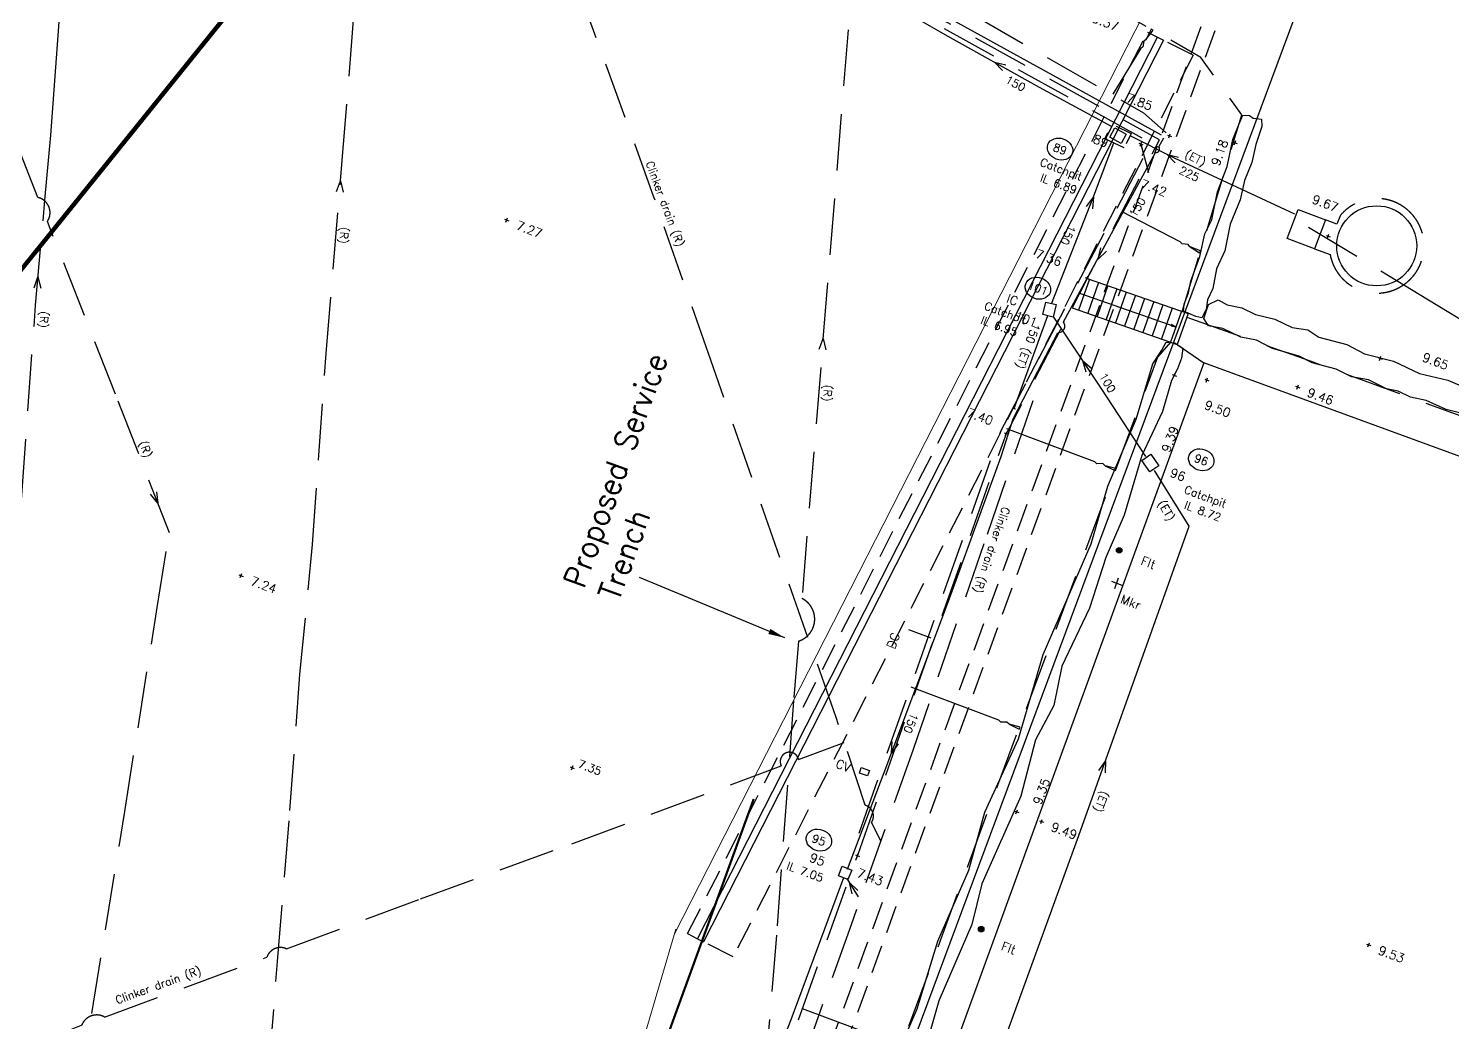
# Model space of a CAD drawing. Header units: millimetres. Extents: x 521005098 to 521837086, y 174609906 to 175681253.
# Drawn here: x 521340147 to 521404197, y 174982214 to 175026925 of the extents above; entities that cross this region are included whole.
import ezdxf
from ezdxf.enums import TextEntityAlignment as Align

# ---------------------------------------------------------------- set-up
doc = ezdxf.new("R2010")
doc.units = ezdxf.units.MM
doc.header["$LTSCALE"] = 200
for name, pattern in [('layout$0$DASHED', [19.05, 12.7, -6.35]), ('layout$0$HIDDEN', [9.525, 6.35, -3.175]), ('layout$0$survey$0$DASHED', [19.05, 12.7, -6.35])]:
    doc.linetypes.add(name, pattern=pattern)
for name, color, linetype in [('GT_IRRIG', 7, 'Continuous'), ('layout$0$DuctInsByOthers', 7, 'Continuous'), ('layout$0$ED-CHAMBER', 7, 'layout$0$HIDDEN'), ('layout$0$ED-STORM', 3, 'Continuous'), ('layout$0$GT Boundary', 6, 'layout$0$FENCELINE1'), ('layout$0$GT0-35TXT', 3, 'Continuous'), ('layout$0$IRRIG_MAIN', 5, 'Continuous'), ('layout$0$RetainingWall', 7, 'Continuous'), ('layout$0$survey$0$BOUNDARY', 8, 'Continuous'), ('layout$0$survey$0$DETAIL', 8, 'Continuous'), ('layout$0$survey$0$LEVEL', 8, 'Continuous'), ('layout$0$survey$0$MH_NUMBER', 8, 'Continuous'), ('layout$0$survey$0$SERVICE', 8, 'Continuous'), ('layout$0$survey$0$STAIRS', 8, 'Continuous'), ('layout$0$survey$0$TEXT_SERVICE', 8, 'Continuous'), ('layout$0$survey$0$VEGETATION', 8, 'Continuous'), ('layout$0$survey$0$WATER', 8, 'Continuous')]:
    doc.layers.add(name, color=color, linetype=linetype)
doc.styles.add('layout$0$GT1to500', font='romans.shx', dxfattribs={"width": 0.95, "height": 1000})
doc.styles.add('layout$0$GTANYHEIGHT', font='romans.shx', dxfattribs={"width": 0.95})
doc.styles.add('layout$0$ROMANS', font='Romans.shx')
doc.styles.add('layout$0$survey$0$ROMANS', font='Romans.shx')
doc.linetypes.add('layout$0$FENCELINE1', pattern='A,6.35,-2.54,[133,ltypeshp.shx,S=2.54,R=0,X=-2.54,Y=0],-2.54,25.4', length=36.83)
doc.dimstyles.new('layout$0$NOTEARROW', dxfattribs={"dimscale": 250, "dimtxt": 2, "dimasz": 3, "dimexe": 1, "dimexo": 1, "dimgap": 1, "dimtad": 2, "dimtih": 1, "dimtoh": 1, "dimdec": 4, "dimzin": 0, "dimdsep": 46, "dimtxsty": 'layout$0$GTANYHEIGHT', "dimcen": 3.5, "dimclrd": 7, "dimclre": 7, "dimclrt": 3, "dimadec": 0, "dimazin": 0, "dimtfac": 1, "dimtdec": 4, "dimtofl": 0, "dimtmove": 0, "dimatfit": 3, "dimfxl": 1, "dimtolj": 1, "dimtzin": 0, "dimarcsym": 0})

# ---------------------------------------------------------------- blocks, each defined once
blk = doc.blocks.new('layout$0$S')
at = {"layer": 'layout$0$ED-STORM'}
blk.add_lwpolyline([(-0.5, 0.15), (0.001, 0), (-0.5, -0.151)], dxfattribs=at)
blk = doc.blocks.new('layout')
at = {"layer": 'layout$0$survey$0$SERVICE', "linetype": 'Continuous'}
h = blk.add_hatch(color=256, dxfattribs=at)
edge = h.paths.add_edge_path()
edge.add_arc((521389202.5, 175003454.3), 125, 0, 360)
h = blk.add_hatch(color=256, dxfattribs=at)
edge = h.paths.add_edge_path()
edge.add_arc((521382994.6, 174986411.1), 125, 0, 360)
at = {"color": 7, "ltscale": 0.4}
for p, q in [((521390924.7, 175026537.2), (521391191.9, 175026400.9)), ((521370239.6, 174985984.2), (521370506.8, 174985847.9))]:
    blk.add_line(p, q, dxfattribs=at)
at = {"layer": 'layout$0$DuctInsByOthers', "color": 3, "linetype": 'layout$0$HIDDEN'}
for p, q in [((521394175.9, 175030575.5), (521344074.7, 174892923.8)), ((521394803.1, 175030398.2), (521344907.8, 174893312.3))]:
    blk.add_line(p, q, dxfattribs=at)
at = {"layer": 'layout$0$ED-CHAMBER', "flags": 128}
blk.add_lwpolyline([(521389432.8, 175021549.8), (521388564.9, 175021967.9), (521388880.4, 175022623), (521389748.4, 175022205), (521389432.8, 175021549.8)], dxfattribs=at)
at = {"layer": 'layout$0$ED-STORM'}
for points in [[(521340885.7, 175019196.9), (521341147.3, 175022123.9), (521341856.4, 175031726.4), (521342249.6, 175038921.5), (521342652.4, 175043191), (521343073.2, 175047828)], [(521388854.5, 175022509.4), (521385625.3, 175024275.9), (521381384.4, 175026644.7), (521377680.6, 175028780)], [(521397111, 175018569.9), (521391688.1, 175021092.1), (521389693.7, 175022099.5)], [(521386162.7, 175014532.7), (521388071, 175019401.4), (521388971, 175021775.8)], [(521384485.5, 175009832.6), (521385994.7, 175014009.6)], [(521390409.7, 175007671.6), (521388421.6, 175010701.8), (521386228.5, 175013982)], [(521362660.5, 174952017), (521366285, 174961296.4), (521370123.5, 174971206), (521374457.6, 174982353.8), (521376815, 174988734.2)], [(521376951.2, 174988690), (521377470.1, 174987865.2)]]:
    blk.add_lwpolyline(points, dxfattribs=at)
at = {"layer": 'layout$0$ED-STORM', "linetype": 'layout$0$DASHED'}
for points in [[(521349095.8, 174956909.8), (521349653.9, 174964206.4), (521350380.2, 174972406.1), (521350981.8, 174980261.9), (521351343.5, 174984960), (521351905.2, 174991749.8), (521352358.4, 174997880), (521352917, 175003714.9), (521353540, 175012301.5), (521354255.5, 175020988.9), (521354755, 175027112.3), (521355228.4, 175034178.7), (521355463.6, 175037724.4), (521355574.3, 175038511.1)], [(521377012.9, 175026870.7), (521374934.7, 175001288.5)], [(521336029, 174959588.5), (521336650.1, 174967208.7), (521337319.7, 174975158.3), (521337788.5, 174981717.2), (521338374, 174988297.1), (521338914.4, 174994915.7), (521339310.5, 174999633.2), (521339850.4, 175005920.7), (521340464.4, 175014483.5), (521340885.7, 175019196.9)], [(521397715, 175017995), (521403116.1, 175014722.2), (521410911.7, 175009959.6), (521421624.4, 175003392.9)], [(521385319.2, 175010177.8), (521383118.2, 175003752.7), (521379932.3, 174994488.7), (521377147.1, 174986612), (521373214.3, 174975593.5), (521368984, 174964743.2), (521365718.7, 174955853.3), (521361306.1, 174943725.3), (521356428.8, 174930065.2), (521351961.6, 174917917.8), (521349044.6, 174910031.2)], [(521374778.8, 174999369.3), (521374561.6, 174996695.5), (521373786.7, 174986146), (521373422.6, 174981685.1)], [(521374783, 174994046.7), (521376841.6, 174994812.7)]]:
    blk.add_lwpolyline(points, dxfattribs=at)
for points in [[(521378481.4, 174990382.3), (521378066.9, 174991215.4, 0.5138764), (521377776.1, 174991986.1), (521376468.6, 174995940.9), (521370835.2, 175012008.8), (521368278.8, 175019344.2), (521362816.1, 175034412.1), (521361415, 175038048.8)], [(521316451.5, 174926031.1), (521320555.1, 174931256.8), (521325177.1, 174937062.8), (521329741.1, 174942901.7), (521333240.1, 174947291.5), (521333464.5, 174947554.1), (521333829.9, 174948203.5), (521337579.7, 174954187.8), (521341869.1, 174961108.5), (521344453.3, 174965263.5), (521343918.9, 174969073.2), (521342966.9, 174975724.7), (521342498, 174979205.4), (521342524.7, 174979390.9), (521343002.2, 174982616.2), (521344475.3, 174991712), (521345935.8, 175000888.6), (521346484.3, 175004244.6), (521344063.5, 175010474.7), (521340995.4, 175018242, 0.5291021), (521340574.4, 175019320.4), (521339654.5, 175021668.1)], [(521311722.1, 174970484.8), (521316065.3, 174972169.9, -0.3054569), (521317143.7, 174972592.7), (521324668.4, 174975419.6), (521331878.4, 174978061.4), (521337337.4, 174980138.8, -0.5327915), (521338151.7, 174980395.3), (521342539, 174982096.3, -0.4528816), (521343573, 174982459.7), (521350869, 174985156, -0.4401818), (521351749, 174985528.8), (521357775.7, 174987771.5), (521364582.2, 174990251), (521374006.2, 174993757.7)]]:
    blk.add_lwpolyline(points, format="xyb", dxfattribs=at)
at = {"layer": 'layout$0$ED-STORM'}
blk.add_lwpolyline([(521376988.4, 174989107.6), (521378637.7, 174993456.3), (521381567.6, 175001285.1), (521383902.7, 175007673.1), (521384435.9, 175009374.4), (521385541.6, 175011516.4), (521386440.3, 175013241.4, 0.647418), (521386692.8, 175013731.9), (521390841.7, 175021353.5, 0.6467907), (521390994.5, 175021597.5), (521391212.7, 175022001.1)], format="xyb", dxfattribs=at)
at = {"layer": 'layout$0$ED-STORM', "linetype": 'Continuous', "flags": 128}
for points in [[(521384414.8, 175009853.1), (521384548, 175009821.6)], [(521377663, 174964028.6), (521380208.2, 174970863.5), (521387389.6, 174990619.1), (521392355.5, 175004543.8), (521390794.1, 175007049)]]:
    blk.add_lwpolyline(points, dxfattribs=at)
at = {"layer": 'layout$0$ED-STORM', "linetype": 'layout$0$DASHED'}
for centre, radius, start, end in [((521374474.5, 175000359.9), 1036.3, 287.078077, 63.633442), ((521374375.4, 174993953.8), 418.1, 12.837922, 207.981989)]:
    blk.add_arc(centre, radius, start, end, dxfattribs=at)
at = {"layer": 'layout$0$ED-STORM'}
for centre in [(521386544.5, 175021502.1), (521385547.6, 175015240.9), (521392894.2, 175007525.1), (521375696.1, 174990419.1)]:
    blk.add_ellipse(centre, major_axis=(546.6, -203.5), ratio=0.8266745, dxfattribs=at)
at = {"layer": 'layout$0$GT Boundary', "color": 7, "ltscale": 0.2}
blk.add_lwpolyline([(521352663.6, 174908078), (521398940.7, 175032360.5), (521439428.7, 175017284.6), (521443910.9, 175028601.8), (521461420.7, 175018447.2), (521480072, 175062154.7), (521480258.3, 175062942.6), (521547590.2, 175038234.9), (521564810.3, 175032120.4), (521585638.3, 175024829.1), (521597358.4, 175020898.7), (521597741.9, 175020775.7), (521589784.6, 174999405.6), (521579265.5, 174971155.4)], dxfattribs=at)
at = {"layer": 'layout$0$IRRIG_MAIN', "color": 140, "lineweight": 0, "ltscale": 0.5}
for p, q in [((521369204, 174986196.4), (521394476.6, 175035766.8)), ((521367860.5, 174981616.3), (521369269.2, 174986418.8))]:
    blk.add_line(p, q, dxfattribs=at)
at = {"layer": 'layout$0$RetainingWall', "color": 7, "linetype": 'layout$0$HIDDEN'}
for p, q in [((521369794.2, 174986211.4), (521390479.3, 175026764.4)), ((521392528.1, 175025719.4), (521391191.9, 175026400.9)), ((521392528.1, 175025719.4), (521371843.1, 174985166.3)), ((521371843.1, 174985166.3), (521370506.8, 174985847.9))]:
    blk.add_line(p, q, dxfattribs=at)
at = {"layer": 'layout$0$RetainingWall', "color": 7, "ltscale": 0.4}
for p, q in [((521370239.6, 174985984.2), (521390924.7, 175026537.2)), ((521390479.3, 175026764.4), (521390924.7, 175026537.2)), ((521391191.9, 175026400.9), (521370506.8, 174985847.9))]:
    blk.add_line(p, q, dxfattribs=at)
at = {"layer": 'layout$0$RetainingWall', "color": 7, "linetype": 'layout$0$HIDDEN', "ltscale": 0.4}
blk.add_line((521369794.2, 174986211.4), (521370239.6, 174985984.2), dxfattribs=at)
at = {"layer": 'layout$0$survey$0$BOUNDARY', "linetype": 'Continuous'}
blk.add_line((521303587.7, 175070383.2), (521391086.3, 175022145), dxfattribs=at)
at = {"layer": 'layout$0$survey$0$BOUNDARY', "linetype": 'Continuous', "flags": 128}
blk.add_lwpolyline([(521380524.8, 174977595.4), (521368059.6, 174943366.4), (521355467.2, 174908879.8), (521385296.8, 174897793.5), (521397893.7, 174932091), (521404020.3, 174948857.3), (521423062.3, 175000899.2), (521393006.7, 175011893)], close=True, dxfattribs=at)
at = {"layer": 'layout$0$survey$0$DETAIL', "linetype": 'layout$0$survey$0$DASHED'}
blk.add_line((521391818, 175012712.8), (521393006.7, 175011893), dxfattribs=at)
at = {"layer": 'layout$0$survey$0$DETAIL', "linetype": 'layout$0$survey$0$DASHED', "flags": 128}
for points in [[(521392035, 175014194.1), (521394716.3, 175023036.5), (521392877.6, 175025627.3), (521389172.5, 175027723.7), (521372461.3, 175037245), (521356017.6, 175046069.1), (521342294.6, 175053633.6), (521332676.5, 175058311.7), (521313628.9, 175068777.2), (521308526.8, 175070885.7)], [(521316087.9, 175064580), (521331536.1, 175056141), (521350832.3, 175045436.9), (521367069.9, 175036372.2), (521379484.4, 175029349.8), (521390304.1, 175023128.4), (521391467.2, 175022095.7), (521391020.5, 175021915.8)], [(521392246.4, 175013940.2), (521397792.5, 175011970.7), (521422601.3, 175002941.6), (521424199.8, 175002461.3), (521425997.6, 175007539.9), (521427501.4, 175006889.7), (521425648.5, 175001922)], [(521391515.9, 175012818.3), (521390924.5, 175012135.6), (521383333.4, 174991816.8), (521375749.7, 174971240.7), (521368398.9, 174950419.3), (521360532.3, 174929375.8), (521352942.7, 174908321.9), (521353493.2, 174907820.7), (521364876.3, 174903466.4), (521382036.5, 174897023), (521382464, 174895640.2), (521377770.2, 174882527.5)], [(521341754.9, 174893003.2), (521348119.2, 174910306.5), (521355932.6, 174931150.6), (521363510.7, 174952306.2), (521371434.2, 174973029.4), (521377433.2, 174989720)]]:
    blk.add_lwpolyline(points, dxfattribs=at)
at = {"layer": 'layout$0$survey$0$DETAIL', "flags": 128}
for points in [[(521390425, 175026442.8), (521390420.7, 175026435.9), (521390314, 175026357), (521390271.2, 175026094.9), (521390164.4, 175026016), (521388916.1, 175023971)], [(521392394.8, 175017104.8), (521392387.6, 175017108.5), (521392301.2, 175017209.2), (521392036.7, 175017232.9), (521391950.2, 175017333.7), (521389333.6, 175018680.9)], [(521388569.8, 175007260.4), (521388562.2, 175007263.2), (521388464.8, 175007353.3), (521388199.3, 175007346.3), (521388101.8, 175007436.5), (521384152.5, 175008922.7)], [(521384258.2, 174995631.3), (521384250.7, 174995634.1), (521384153.2, 174995724.2), (521383887.8, 174995717.2), (521383790.3, 174995807.4), (521379841, 174997293.6)], [(521378925.8, 174981342.9), (521378918.2, 174981345.7), (521378820.7, 174981435.8), (521378555.3, 174981428.8), (521378457.8, 174981519), (521374958.8, 174982835.7)]]:
    blk.add_lwpolyline(points, dxfattribs=at)
for points in [[(521390425, 175026442.8), (521390728.2, 175026843.5), (521390642.8, 175026895.6)], [(521392394.8, 175017104.8), (521392816.4, 175016831.5), (521392862.2, 175016920.4)], [(521388569.8, 175007260.4), (521389020.1, 175007037.5), (521389055.4, 175007131.1)], [(521384258.2, 174995631.3), (521384708.6, 174995408.4), (521384743.8, 174995502)]]:
    blk.add_lwpolyline(points, close=True, dxfattribs=at)
at = {"layer": 'layout$0$survey$0$DETAIL', "linetype": 'Continuous', "flags": 128}
blk.add_lwpolyline([(521397254.1, 175018784.5), (521398482.2, 175018319.6), (521397990, 175017019.6), (521396761.9, 175017484.6)], close=True, dxfattribs=at)
at = {"layer": 'layout$0$survey$0$DETAIL', "linetype": 'layout$0$survey$0$DASHED', "flags": 128}
blk.add_lwpolyline([(521397990, 175017019.6), (521398693.6, 175016752.7, 4.4109996), (521399164.2, 175018528.5), (521398995.3, 175018121.6), (521398482.2, 175018319.6)], format="xyb", dxfattribs=at)
at = {"layer": 'layout$0$survey$0$DETAIL', "linetype": 'Continuous'}
blk.add_circle((521400786.5, 175017148.3), 1800, dxfattribs=at)
at = {"layer": 'layout$0$survey$0$LEVEL', "flags": 128}
for points in [[(521391373.5, 175022130.6), (521391560.9, 175022060.8)], [(521391432.3, 175022002), (521391502.1, 175022189.4)], [(521390087.2, 175021763.4), (521390274.6, 175021693.7)], [(521390146, 175021634.8), (521390215.8, 175021822.3)], [(521394319.1, 175021823.6), (521394506.5, 175021753.8)], [(521394377.9, 175021695), (521394447.7, 175021882.4)], [(521361558.1, 175018347.9), (521361745.5, 175018278.1)], [(521361616.9, 175018219.3), (521361686.7, 175018406.7)], [(521398510.8, 175017618.9), (521398698.2, 175017549.1)], [(521398569.6, 175017490.3), (521398639.4, 175017677.7)], [(521387667.6, 175015720.5), (521387855, 175015650.7)], [(521387726.4, 175015591.9), (521387796.2, 175015779.3)], [(521400846.7, 175012124.9), (521401034.2, 175012055.1)], [(521400905.5, 175011996.3), (521400975.3, 175012183.7)], [(521391588.5, 175011362.9), (521391775.9, 175011293.1)], [(521391647.3, 175011234.3), (521391717.1, 175011421.7)], [(521393054.9, 175011152.1), (521393242.3, 175011082.4)], [(521393113.7, 175011023.5), (521393183.5, 175011211)], [(521397141.3, 175010835.7), (521397328.8, 175010765.9)], [(521397200.2, 175010707.1), (521397270, 175010894.5)], [(521384038.1, 175008741.1), (521384225.5, 175008671.3)], [(521384096.9, 175008612.5), (521384166.7, 175008799.9)], [(521349613.4, 175002352.9), (521349800.9, 175002283.1)], [(521349672.3, 175002224.3), (521349742.1, 175002411.7)], [(521364569.1, 174993585.2), (521364638.9, 174993772.6)], [(521364510.3, 174993713.8), (521364697.8, 174993644)], [(521384497, 174991728), (521384684.4, 174991658.3)], [(521384555.8, 174991599.4), (521384625.6, 174991786.9)], [(521385617.5, 174991292.5), (521385804.9, 174991222.7)], [(521385676.3, 174991163.9), (521385746.1, 174991351.3)], [(521377339.5, 174989754.9), (521377526.9, 174989685.1)], [(521377398.3, 174989626.3), (521377468.1, 174989813.7)], [(521400334.9, 174985744.8), (521400522.3, 174985675)], [(521400393.7, 174985616.2), (521400463.5, 174985803.6)]]:
    blk.add_lwpolyline(points, dxfattribs=at)
at = {"layer": 'layout$0$survey$0$LEVEL', "linetype": 'Continuous', "flags": 128}
blk.add_lwpolyline([(521390180.9, 175021728.5), (521390524.3, 175020450.5)], dxfattribs=at)
at = {"layer": 'layout$0$survey$0$SERVICE'}
for p, q in [((521389006.2, 175001742.6), (521389180.7, 175002211.2)), ((521388859.1, 175002064.1), (521389327.7, 175001889.7))]:
    blk.add_line(p, q, dxfattribs=at)
at = {"layer": 'layout$0$survey$0$SERVICE', "linetype": 'layout$0$survey$0$DASHED', "flags": 128}
blk.add_lwpolyline([(521377995.6, 175028771.6), (521390636.5, 175021785.2), (521383867.8, 175008799.4), (521377169.2, 174989813.1), (521377433.2, 174989720), (521384131.8, 175008706.2), (521391020.5, 175021915.8), (521378140.7, 175029034.2)], close=True, dxfattribs=at)
at = {"layer": 'layout$0$survey$0$SERVICE', "linetype": 'Continuous', "flags": 128}
for points in [[(521389525.2, 175022175), (521389294.9, 175021753.9), (521388777.2, 175022037), (521389007.5, 175022458.1)], [(521386233, 175013943.2), (521385766.3, 175014055.3), (521385901.7, 175014619.3), (521386368.5, 175014507.2)], [(521390229.4, 175007499.2), (521390623.5, 175007773.2), (521390983.1, 175007255.9), (521390588.9, 175006981.9)], [(521377600.6, 174993681), (521377970, 174993556), (521377886.6, 174993309.7), (521377517.2, 174993434.7)], [(521377006.8, 174988645.5), (521376578.7, 174988813.7), (521376746.9, 174989241.9), (521377175, 174989073.6)]]:
    blk.add_lwpolyline(points, close=True, dxfattribs=at)
at = {"layer": 'layout$0$survey$0$SERVICE', "linetype": 'Continuous'}
for centre in [(521389202.5, 175003454.3), (521382994.6, 174986411.1)]:
    blk.add_circle(centre, 125, dxfattribs=at)
at = {"layer": 'layout$0$survey$0$STAIRS', "linetype": 'Continuous'}
for p, q in [((521387761.3, 175015685.6), (521387088.1, 175014363.6)), ((521387865.2, 175015649.4), (521387380.8, 175014261.5)), ((521387761.3, 175015685.6), (521392302.4, 175014100.7)), ((521388278.7, 175015505), (521387794.3, 175014117.1)), ((521388692.2, 175015360.7), (521388207.8, 175013972.8)), ((521389105.7, 175015216.4), (521388621.3, 175013828.5)), ((521389519.2, 175015072.1), (521389034.8, 175013684.2)), ((521389932.7, 175014927.8), (521389448.3, 175013539.9)), ((521387088.1, 175014363.6), (521391818, 175012712.8)), ((521390346.3, 175014783.4), (521389861.9, 175013395.5)), ((521390759.8, 175014639.1), (521390275.4, 175013251.2)), ((521391173.3, 175014494.8), (521390688.9, 175013106.9)), ((521391586.8, 175014350.5), (521391102.4, 175012962.6)), ((521392000.3, 175014206.2), (521391515.9, 175012818.3)), ((521392302.4, 175014100.7), (521391818, 175012712.8))]:
    blk.add_line(p, q, dxfattribs=at)
at = {"layer": 'layout$0$survey$0$STAIRS', "flags": 128}
for points in [[(521387426.5, 175015024), (521391758.1, 175013512.2)], [(521391543.7, 175013565.4), (521391548.9, 175013554.6)], [(521391548.3, 175013578.8), (521391561.2, 175013552.1)], [(521391553, 175013592.2), (521391573.5, 175013549.6)], [(521391557.7, 175013605.5), (521391585.8, 175013547.1)], [(521391566.7, 175013609.8), (521391598.2, 175013544.6)], [(521391581.4, 175013602.3), (521391610.5, 175013542.1)], [(521391596.1, 175013594.8), (521391622.7, 175013539.6)], [(521391610.8, 175013587.3), (521391635, 175013537.1)], [(521391625.6, 175013579.8), (521391647.4, 175013534.7)], [(521391640.3, 175013572.3), (521391659.7, 175013532.2)], [(521391655, 175013564.8), (521391672, 175013529.7)], [(521391669.8, 175013557.3), (521391684.3, 175013527.2)], [(521391684.5, 175013549.8), (521391696.6, 175013524.7)], [(521391699.2, 175013542.2), (521391708.9, 175013522.2)], [(521391714, 175013534.7), (521391721.2, 175013519.7)], [(521391728.7, 175013527.2), (521391733.5, 175013517.2)]]:
    blk.add_lwpolyline(points, dxfattribs=at)
blk.add_lwpolyline([(521391758.1, 175013512.2), (521391560.3, 175013613.1), (521391540.5, 175013556.3)], close=True, dxfattribs=at)
at = {"layer": 'layout$0$survey$0$TEXT_SERVICE', "linetype": 'Continuous'}
blk.add_line((521380754.5, 174999505.8), (521379740, 174999869.9), dxfattribs=at)
at = {"layer": 'layout$0$survey$0$VEGETATION', "linetype": 'Continuous', "flags": 128}
for points in [[(521393112, 175014277.9), (521392923.2, 175013906.4), (521392644.9, 175013971.3), (521392310.7, 175014115.1), (521392094.3, 175014211.2), (521392134, 175014525.8), (521392318.1, 175015030.9), (521392432, 175015566), (521392832.2, 175016666.5), (521393060.4, 175017684.2), (521393367, 175018323.4), (521393621.5, 175019577.6), (521394059, 175020716), (521394319.6, 175021931.1), (521394633.3, 175022718.4), (521394767.8, 175023024.4), (521395072.2, 175023013.8), (521395232.6, 175022892.4), (521395607, 175022848.9), (521395619.9, 175022515.4), (521395348.3, 175021712.4), (521395173.8, 175020893.9), (521394847.3, 175020090.8), (521394639.3, 175019216.8), (521394199.4, 175018127.2), (521393956.6, 175016923.2), (521393588.3, 175016116.9), (521393423.7, 175015233.1), (521393170.2, 175014717.9), (521393112, 175014277.9)], [(521404813.9, 175009556.6), (521403906.6, 175009786.9), (521403005.3, 175010188.7), (521402301.5, 175010343.2), (521401746.3, 175010607.8), (521401223.5, 175010711.5), (521400415.6, 175011119.8), (521399647.5, 175011257), (521398957.7, 175011604.8), (521397887.9, 175011887.4), (521397297.2, 175012190), (521396101.2, 175012528), (521395380.5, 175012903.8), (521394678.6, 175013041.1), (521393869.9, 175013425), (521393224.3, 175013557.8), (521393019.3, 175013874), (521393225.5, 175014516.7), (521393649.7, 175014722.7), (521394068.7, 175014492.2), (521394717, 175014366.6), (521395332.2, 175014063.1), (521396210.4, 175013843.6), (521396990.1, 175013470.6), (521397691, 175013375), (521398187.3, 175013041.3), (521399436.5, 175012708.6), (521400241.6, 175012293), (521401543, 175011965.5), (521402708.9, 175011407.4), (521403986.6, 175011105.3), (521405506.7, 175010456.6)], [(521378525.8, 174979154.1), (521380118.2, 174982835.6), (521381046.9, 174985867.1), (521382438.8, 174989069.5), (521383160.5, 174991669.2), (521384680.9, 174994978.8), (521385781.8, 174998767.3), (521387944.5, 175003742.4), (521388691.3, 175006342.2), (521389964.6, 175009345.2), (521390714.2, 175011834.5), (521391116.8, 175012449.2), (521391324.9, 175012815.2), (521391703, 175012778.8), (521392068.6, 175012551.4), (521392008.2, 175012091.2), (521391831.2, 175011615.7), (521391557.6, 175011091.4), (521391159.5, 175009697.6), (521390223.9, 175007720.5), (521389421.3, 175005029.5), (521388604.1, 175003126.1), (521387868.5, 175000853.1), (521386628.2, 174998236.4), (521386258.4, 174996469.5), (521385444.1, 174994936.7), (521384784.5, 174992391.7), (521383032.3, 174988459.7), (521382571.3, 174986625.1), (521381092.5, 174983189.2), (521380150.5, 174979885.7)]]:
    blk.add_lwpolyline(points, dxfattribs=at)
at = {"layer": 'layout$0$survey$0$WATER', "linetype": 'Continuous', "const_width": 200, "flags": 128}
blk.add_lwpolyline([(521118022.6, 174741144.2), (521409500.2, 175102449.9)], dxfattribs=at)
at = {"layer": 'layout$0$ED-STORM', "linetype": 'Continuous'}
for p, xscale, yscale, zscale, rotation in [((521383598.2, 175025408.1), 999.9999999837704, 1000, 1000, 150.2324970194975), ((521391358.5, 175021258.6), 999.9999999837704, 1000, 1000, 150.2324970194975), ((521354180.5, 175020077.4), 999.9999999944977, 999.9999999944977, 999.9999999944977, 86.39362263688096), ((521388045.5, 175019336.4), 999.9999999908672, 999.9999999908672, 999.9999999908672, 69.33180188184502), ((521388258.1, 175016554.9), 1000.000000011124, 1000, 1000, 240.0039266496687), ((521340565.1, 175015750.5), 999.9999999969694, 999.9999999969694, 999.9999999969694, 89.2285820617244), ((521375885, 175012986.7), 999.9999999944977, 999.9999999944977, 999.9999999944977, 86.39362263688096), ((521387571.3, 175011973.6), 999.9999999801396, 1000, 1000, 123.2023376790378), ((521345968.5, 175005572), 999.9999999872766, 1000, 1000, 293.2087671920469), ((521378964.2, 174994328.9), 999.999999998226, 999.999999998226, 999.999999998226, 250.7101463838338), ((521388584, 174993968.1), 999.9999999853105, 1000, 1000, 71.30613952677193), ((521377068, 174988504.5), 1000.000000012131, 1000, 1000, 121.18258793962)]:
    blk.add_blockref('layout$0$S', p, dxfattribs=dict(at, xscale=xscale, yscale=yscale, zscale=zscale, rotation=rotation))
at = {"layer": 'layout$0$ED-STORM', "linetype": 'Continuous', "style": 'layout$0$ROMANS'}
for s, rotation, p in [('150', 331.912768, (521384002.2, 175024413.3)), ('(ET)', 334.154434, (521392072.4, 175021050.9)), ('Clinker drain (R)', 290.404137, (521367802.6, 175020842.1)), ('Catchpit', 339.576964, (521385569, 175020670.3)), ('225', 334.154434, (521391817.8, 175020329.5)), ('IL 6.89', 339.576964, (521385579.1, 175019965.8)), ('150', 59.608717, (521390037.4, 175018335.9)), ('(R)', 266.817025, (521354074.5, 175018012.8)), ('150', 244.988766, (521386841.3, 175018178.8)), ('Catchpit', 339.576964, (521383065.5, 175014207.8)), ('(R)', 265.687898, (521340587.3, 175014231.1)), ('IL 6.95', 339.576964, (521382907, 175013566)), ('150 (ET)', 249.112325, (521385222.8, 175013742.3)), ('100', 300.171253, (521388198.2, 175011246.4)), ('(R)', 266.817025, (521375822.4, 175010917.8)), ('(R)', 289.668086, (521345020.7, 175008263.1)), ('Catchpit', 339.576964, (521392052.8, 175005945.8)), ('Clinker drain (R)', 251.145114, (521383857.6, 175005478.8)), ('(ET)', 300.171253, (521390839.3, 175005520.4)), ('IL 8.72', 339.576964, (521392063, 175005241.2)), ('150', 246.570291, (521379760.2, 174996215.1)), ('(ET)', 248.275053, (521388322.6, 174992704.6)), ('IL 7.05', 339.576964, (521374175.6, 174989022.4)), ('Clinker drain (R)', 19.862603, (521344172.6, 174982934.4))]:
    blk.add_text(s, height=360, rotation=rotation, dxfattribs=at).set_placement(p, align=Align.BOTTOM_LEFT)
at = {"layer": 'layout$0$ED-STORM', "style": 'layout$0$ROMANS'}
for s, p in [('89', (521386544.5, 175021502.1)), ('101', (521385547.6, 175015240.9)), ('96', (521392894.2, 175007525.1)), ('95', (521375696.1, 174990419.1))]:
    blk.add_text(s, height=360, rotation=339.576964, dxfattribs=at).set_placement(p, align=Align.MIDDLE_CENTER)
at = {"layer": 'layout$0$GT0-35TXT', "insert": (521364187.8, 175002025.8), "char_height": 1000, "width": 12456.193, "attachment_point": 1, "rotation": 69.999999, "style": 'layout$0$GT1to500'}
blk.add_mtext('Proposed Service Trench', dxfattribs=at)
at = {"layer": 'layout$0$survey$0$LEVEL', "style": 'layout$0$survey$0$ROMANS'}
for s, height, rotation, p in [('9.37', 400, 339.576964, (521387953.3, 175027227)), ('7.85', 400, 339.576964, (521389484.7, 175023645.2)), ('9.18', 400, 69.576964, (521393702.7, 175020711.1)), ('7.42', 400, 339.576964, (521390132.3, 175019772.4)), ('9.67', 400, 339.576964, (521397840.2, 175019083.4)), ('7.27', 400, 339.576964, (521362038.2, 175017909.1)), ('7.36', 400, 339.576964, (521385403.9, 175016633.2)), ('9.65', 400, 339.576964, (521402797.8, 175011978.3)), ('9.46', 400, 339.576964, (521397621.5, 175010396.8)), ('7.40', 400, 339.576964, (521382317.3, 175009488.1)), ('9.50', 400, 339.576964, (521393000.9, 175009835.4)), ('9.39', 400, 69.576964, (521391473.4, 175007820.2)), ('7.24', 400, 339.576964, (521350093.6, 175001914)), ('7.35', 360, 339.576964, (521364826.4, 174993702.8)), ('9.35', 400, 69.576964, (521385689.4, 174991974.7)), ('9.49', 400, 339.576964, (521386097.6, 174990853.7)), ('7.43', 400, 339.576964, (521377371, 174988779)), ('9.53', 400, 339.576964, (521400815, 174985305.9))]:
    blk.add_text(s, height=height, rotation=rotation, dxfattribs=at).set_placement(p)
at = {"layer": 'layout$0$survey$0$MH_NUMBER', "linetype": 'Continuous', "style": 'layout$0$survey$0$ROMANS'}
for s, p in [('89', (521387986.8, 175021796.2)), ('101', (521384461.3, 175013840.3)), ('96', (521391452.3, 175006785)), ('95', (521375237.8, 174989475.7))]:
    blk.add_text(s, height=400, rotation=339.576964, dxfattribs=at).set_placement(p)
at = {"layer": 'layout$0$survey$0$TEXT_SERVICE', "style": 'layout$0$survey$0$ROMANS'}
for s, rotation, p in [('IC', 339.576964, (521384098.1, 175014618.7)), ('DC', 69.576964, (521379101, 174998978.9)), ('CV', 339.576964, (521376413.1, 174993695.9))]:
    blk.add_text(s, height=400, rotation=rotation, dxfattribs=at).set_placement(p)
at = {"layer": 'layout$0$survey$0$TEXT_SERVICE', "linetype": 'Continuous', "style": 'layout$0$survey$0$ROMANS'}
for s, p in [('Flt', (521390141, 175002824)), ('Mkr', (521389224.9, 175001098.7)), ('Flt', (521383857.1, 174985488))]:
    blk.add_text(s, height=400, rotation=339.576964, dxfattribs=at).set_placement(p)
at = {"layer": 'layout$0$GT0-35TXT', "linetype": 'Continuous'}
blk.add_leader([(521374164.8, 174999516.8), (521367622.4, 175002228.2)], dimstyle='layout$0$NOTEARROW', override={"dimgap": 1, "dimtad": 0}, dxfattribs=at)

msp = doc.modelspace()

# ---------------------------------------------------------------- linework, layer by layer
at = {"layer": 'GT_IRRIG', "const_width": 100}
msp.add_lwpolyline([(521337080.48307, 174894221.20494), (521372766.70584, 174992268.2962)], dxfattribs=at)

# ---------------------------------------------------------------- block references
msp.add_blockref('layout', (0, 0))

doc.saveas('drawing.dxf')
